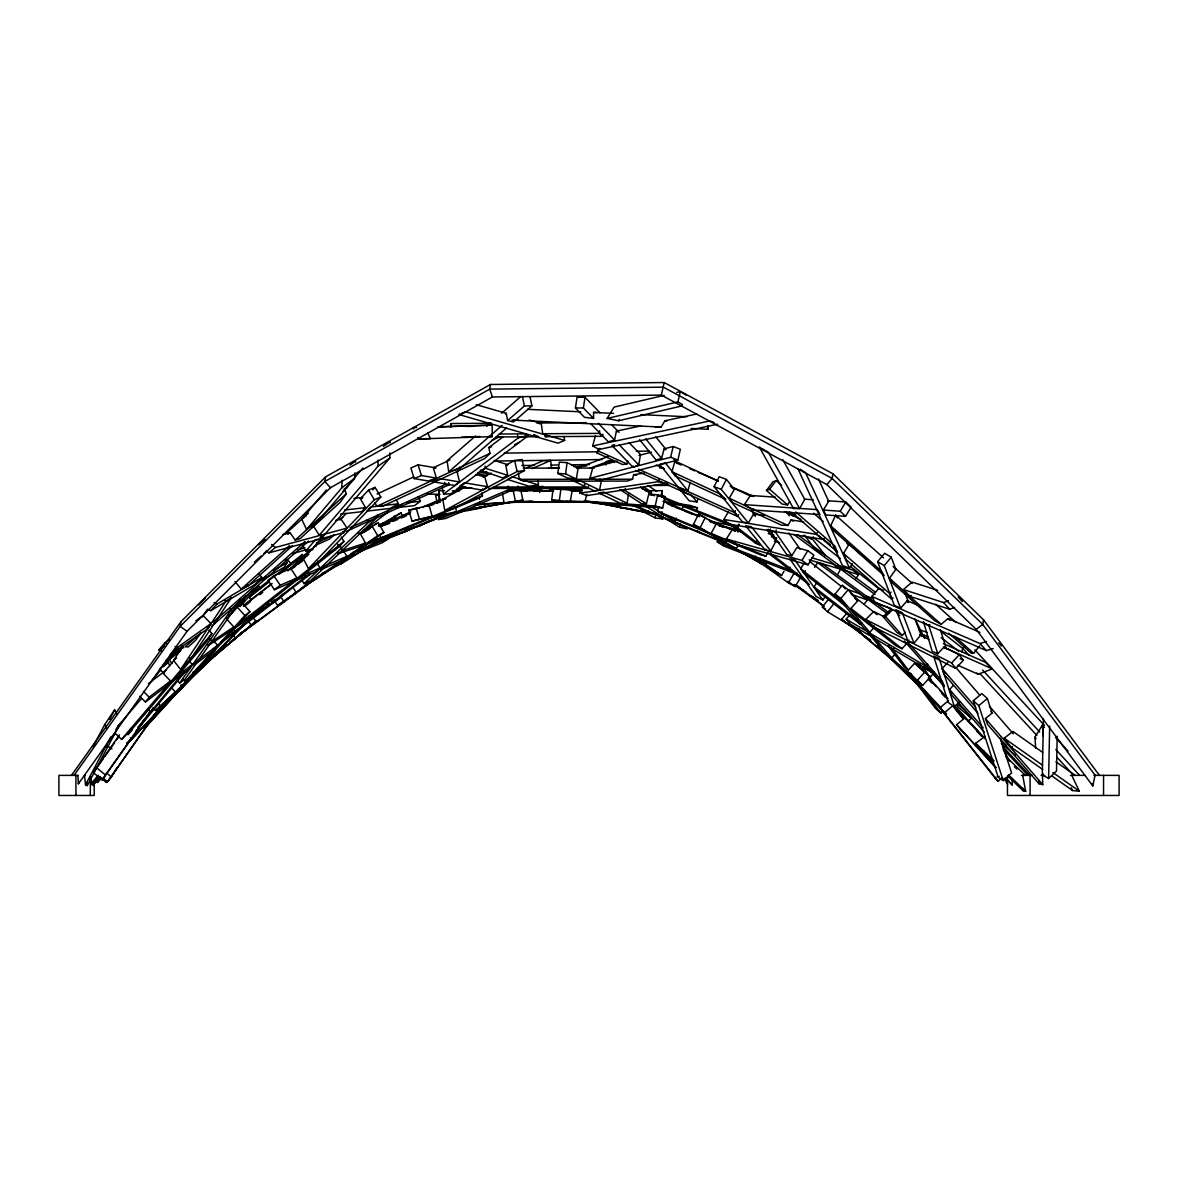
<?xml version="1.0" encoding="UTF-8"?>
<svg xmlns="http://www.w3.org/2000/svg" width="1178" height="1178" viewBox="0 0 1178 1178"><rect width="100%" height="100%" fill="white"/><g stroke="black" fill="none" stroke-linecap="round" stroke-linejoin="round"><path stroke-width="1.5" d="M602.841 434.299L602.547 436.316L545.296 436.67L545.296 434.844L542.719 433.74L541.247 423.447L529.275 419.986M312.98 527.155L313.672 526.286L319.238 535.283L378.005 466.208L378.079 460.127M302.245 544.604L305.882 550.995L312.553 548.86L389.844 458.006L389.903 452.941M390.021 442.81L390.036 441.794L383.38 446.418M450.806 427.128L450.85 423.535L491.093 423.285M1057.181 736.221L1056.504 771.03L1048.611 778.481L1042.324 774.888L1043.443 718.889M1048.611 778.481L1049.657 726.075M707.845 425.965L707.698 429.234L708.376 425.965M326.394 489.96L301.73 519.145L306.56 529.54L341.753 487.869L342.224 480.271M306.56 529.54L319.429 519.954L354.563 478.356L354.887 472.923M355.565 462.056L355.638 460.981L350.028 465.133M582.065 490.799L572.096 490.74L570.285 501.74L551.672 500.179L553.159 488.811L580.754 490.696M594.419 468.064L578.104 468.078L576.351 479.004L567.074 477.826L557.798 473.409L559.285 462.159L567.074 462.63L578.442 468.049M559.255 501.357L560.743 490.004M576.351 479.004L565.602 473.865L567.074 462.63M588.485 486.308L588.19 488.428L584.362 486.97L584.744 484.143M602.547 436.316L599.263 433.386L599.661 430.692M597.04 412.55L593.565 412.403L593.565 418.44L584.479 417.292L575.438 407.986L577.029 397.31L584.98 397.295L600.132 412.874M593.565 418.44L583.39 407.971L584.98 397.295M511.311 502.196L581.255 501.342M581.137 502.064L585.864 501.195M628.463 494.186L627.079 503.227L603.872 492.139L598.527 492.86L621.984 504.051L622.19 502.667M1099.413 775.374L983.542 619.805L832.905 473.777L664.201 382.541L490.49 384.484L325.599 476.854L180.941 621.719L180.175 626.357L74.008 775.374M325.599 476.854L324.819 481.493L180.175 626.357L187.037 631.32L330.458 487.692L492.389 396.971L661.344 395.086L826.853 484.57L976.12 629.288L1092.772 785.903L1095.069 775.374M490.49 384.484L489.709 389.123L492.389 396.971M629.155 442.737L640.523 454.428L638.756 464.927L633.131 467.327L633.352 466.017M664.201 382.541L661.344 395.086M832.905 473.777L832.139 478.415L826.853 484.57M983.542 619.805L982.761 624.443L976.12 629.288M657.353 513.902L648.033 512.68L648.43 510.56M599.587 490.107L580.121 480.801L570.844 479.637L594.257 490.814L599.587 490.107L601.384 480.624M665.04 500.238L665.57 497.44L661.152 494.436M605.831 465.03L606.493 461.54L611.191 460.436L614.077 462.409M610.926 461.835L611.191 460.436M580.901 488.414L579.87 493.111L658.531 481.655L659.076 478.931M579.87 493.111L587.056 495.57L667.499 483.201M590.517 423.491L608.319 441.809L614.577 440.057L616.403 431.119L640.773 425.921M585.068 501.21L655.218 505.966L657.677 494.789L665.158 496.718L662.699 507.895L594.183 503.242L585.068 501.21L586.777 494.23M663.42 515.846L662.728 519.027L655.042 517.834L655.748 514.653M518.453 473.041L519.292 479.343L523.606 481.169L627.197 481.08L632.557 479.24L633.573 474.675L644.425 473.1M664.201 395.366L614.136 407.073L607.126 418.44L677.939 401.904L680.295 391.611L686.362 395.175M589.928 478.312L670.68 457.27L673.168 446.506L680.369 449.274L677.88 460.038L599.676 480.418L589.928 478.312L592.858 467.445L616.933 461.172M598.836 448.612L596.996 452.985L622.558 464.515L626.99 463.97L627.741 460.878M619.849 489.415L641.48 503.624L646.398 503.757L648.754 494.186L657.677 494.789M594.183 503.242L594.522 501.843M187.037 631.32L78.396 783.797L78.926 781.721M639.61 439.659L656.072 459.965L661.594 458.404L664.083 448.877L673.168 446.506M682.091 509.794L683.019 506.275L687.363 506.776L738.032 527.052M675.23 521.618L650.668 506.407L645.75 506.275L679.485 527.17L687.024 528.922L679.043 523.974L669.06 519.719L675.23 521.618L676.172 518.114M599.676 480.418L600.044 479.063M643.703 511.355L621.189 507.306M717.579 424.198L599.013 449.466L592.652 445.917L595.479 435.58M698.024 498.544L696.934 502.005L691.265 495.01L685.434 492.919L680.84 488.281L687.864 490.814L690.234 482.332M701.808 529.305L710.687 534.12L661.447 513.696L657.648 511.223L658.811 507.07M661.447 513.696L662.036 511.62M646.398 503.757L624.782 490.372L625.371 488.31M720.229 494.259L725.604 499.295L675.318 475.986L671.916 471.701L674.979 461.01L718.109 480.992M675.318 475.986L675.701 474.66M696.522 510.972L697.45 507.836L690.161 505.406L663.023 501.386M679.485 527.17L680.428 524.048M961.793 651.743L962.794 648.489L965.15 646.369M119.449 734.851L93.312 772.591L102.147 779.895L146.632 717.49L150.239 711.365L147.942 709.451M596.996 452.985L599.852 448.258M95.315 780.558L97.45 782.501L98.878 779.129M830.681 525.844L881.277 570.932L884.133 575.63L834.392 531.293L830.681 525.844L835.629 515.154L883.559 557.871M834.392 531.293L835.011 529.967M738.606 544.545L736.309 548.654L731.671 546.636L693.4 524.431L698.569 514.182L716.342 523.842L711.07 533.384L715.267 536.019L760.885 554.941L765.891 556.119L767.953 552.497M736.309 548.654L700.159 527.685L705.327 517.451M733.496 528.009L734.144 526.743L736.942 527.229M740.594 551.805L760.855 563.57L761.518 562.289M760.855 563.57L765.155 565.396L766.142 563.482M764.036 515.552L753.625 513.873L748.354 523.017L742.523 521.972L714.059 486.602L719.243 476.692L726.428 479.431L734.365 489.312L729.256 498.265L732.377 502.432L781.294 525.093L787.876 525.432L791.086 519.896L803.661 521.928M748.354 523.017L721.245 489.341L726.428 479.431M92.944 746.793L104.695 724.573L114.693 709.789L117.02 714.354M109.628 719.39L114.693 709.789M120.068 723.557L87.275 785.623L85.508 784.813L110.909 736.751M632.792 504.891L720.818 540.879L721.834 538.964M630.436 504.567L725.103 543.264L726.119 541.365M766.952 529.791L775.993 541.026L770.751 550.862L765.302 550.273L765.965 549.036M718.904 539.053L717.284 541.88L788.612 569.563L789.982 567.06M717.284 541.88L723.528 545.944L796.681 574.334L797.373 573.082M815.397 549.964L804.707 535.357M824.438 556.34L825.115 555.118L811.789 538.228M738.635 514.668L737.619 516.479L734.454 512.489L735.455 510.678M782.737 459.611L804.78 499.325L799.597 508.557L793.471 508.498L794.119 507.335M102.147 779.895L150.239 711.365M728.549 511.576L723.866 519.469L816.236 534.326L817.252 532.544M723.866 519.469L729.197 524.254L823.613 539.436L824.291 538.243M800.156 578.074L795.238 586.585L788.48 582.889L794.222 572.964L799.626 575.924M837.867 573.981L840.621 569.224L832.861 564.085L811.775 557.768M512.003 420.075L661.152 427.054L664.819 420.796L696.861 413.964M170.324 654.526L208.005 628.551L210.936 623.589L203.146 615.579L195.798 620.806M755.584 556.149L754.803 557.356L781.559 575.482L783.959 571.404M726.34 538.964L801.953 560.419L807.784 550.7L813.895 555.118L808.049 564.836L734.63 544L726.34 538.964L732.51 529.334L742.582 532.191M893.086 597.717L891.746 599.234L846.511 559.948L843.492 553.439L848.705 544.84L847.173 541.527M823.289 510.059L840.208 511.223L845.833 502.005L851.164 507.114L845.539 516.332L825.925 514.992L823.289 510.059L828.694 501.327L818.43 478.99M814.631 567.354L817.561 562.539L822.656 564.1L889.007 612.766M821.92 565.307L822.656 564.1M117.594 766.775L110.879 777.73L106.226 782.516L101.367 778.084M738.812 524.166L735.882 528.053L755.54 543.249L756.821 541.144M770.53 529.04L769.749 530.203L786.727 554.485L791.852 555.648L796.814 547.593L807.784 550.7M861.722 622.676L860.308 624.281L817.355 591.061L814.116 586.953L817.031 582.212M607.126 418.44L618.538 420.752L619.407 419.324M1035.712 748.221L1034.888 737.295L1042.397 725.103L1044.415 727.489M823.496 605.816L797.432 585.834M855.935 578.678L858.512 574.584L852.798 570.049L837.941 565.602L845.701 570.741L858.512 574.584M781.647 485.454L776.096 480.639L772.974 481.817L766.48 490.46L782.192 504.096L787.537 504.861L789.628 501.563M800.642 568.738L842.447 601.722L845.907 606.317L803.823 573.112L800.642 568.738L804.044 563.334M803.823 573.112L805.34 570.712M209.051 630.245L211.907 633.543L206.724 641.657L130.964 730.375L121.54 739.372L114.914 732.952M734.63 544L735.411 542.793M153.39 707.551L150.401 712.204L153.346 708.066L155.555 710.54L195.401 673.698L193.428 671.548M781.559 575.482L759.044 559.977L760.208 558.166M744.422 504.64L817.355 509.647L820.006 514.58L752.742 509.971L744.422 504.64L750.401 495.452L775.389 497.175M752.742 509.971L753.493 508.822M798.036 468.962L842.417 565.484L849.485 568.194L852.416 563.747M230.387 596.76L231.344 597.791L190.615 659.268L180.69 669.457L173.534 660.475L183.341 645.691M202.425 616.889L207.357 609.438M180.69 669.457L225.837 601.325L231.344 597.791M791.852 555.648L775.227 531.852L776.39 530.1M822.877 600.014L794.87 559.977L789.746 558.799L816.118 596.524L822.877 600.014L825.557 596.024M115.9 729.359L118.904 724.912M285.223 560.051L287.344 562.451L284.045 567.281L261.649 580.533L265.668 576.528M103.178 778.054L107.507 781.853L146.411 726.222M152.183 717.888L155.231 713.529M107.507 781.853L152.904 717.52L146.632 725.972M177.377 680.722L179.601 683.078L231.33 609.748L241.225 599.617L240.179 598.689M241.225 599.617L185.064 679.22L179.601 683.078M111.66 738.179L114.826 733.717M99.423 776.567L93.15 785.417L92.576 784.901L98.584 776.42M71.475 775.374L180.941 621.719M93.312 772.591L102.854 759.192M104.975 756.217L114.516 742.832M116.637 739.858L118.757 736.883M106.697 747.279L107.64 745.983L111.969 748.987M347.466 487.383L344.256 489.106L346.376 493.7L340.295 502.181L300.125 538.611L295.251 540.069L289.979 532.677L282.882 534.606M979.919 632.365L948.099 618.494L941.163 624.325L934.375 620.423L892.35 582.963L889.493 578.265L895.884 569.327L891.231 557.194L884.604 553.248L877.625 561.7L894.352 605.389L900.552 608.216L907.222 600.692L920.548 606.508M737.884 532.103L739.799 529.452M192.308 664.48L189.01 669.016L169.617 683.711L176.288 676.614L192.308 664.48L189.408 661.373M922.462 670.4L924.583 667.646M152.139 718.035L158.956 708.861M217.709 645.22L197.241 660.74L193.943 665.275L214.234 649.888L217.709 645.22L213.719 641.171M766.48 490.46L769.602 489.282L776.096 480.639M735.882 528.053L739.21 524.917M266.375 550.848L268.923 552.865L343.564 532.692L347.054 528.097L340.913 518.924L335.863 520.278M139.726 696.272L145.454 702.029L149.179 697.17L170.56 680.958L163.035 673.315L176.008 658.119M320.843 538.847L324.51 534.194M861.177 632.453L827.501 611.706L822.318 607.038L828.414 599.366M827.501 611.706L834.613 602.753M864.122 604.093L867.435 600.014L859.587 593.712L848.469 589.78L853.049 594.919L867.435 600.014M896.973 664.112L916.396 682.887L908.901 676.408L910.27 674.744M916.852 682.327L917.75 681.208M948.732 633.219L971.232 653.275L973.632 653.275L979.772 645.794M135.926 733.261L131.951 739.21L130.272 737.855M915.07 619.407L920.96 634.78L913.966 643.232L908.047 641.126L908.915 640.066M98.643 776.125L91.648 784.577L91.221 783.664L98.216 775.212M137.914 727.341L179.925 676.658L184.975 672.005L183.93 671.033M135.985 731.111L184.975 672.005M873.62 628.007L869.806 632.291L864.843 629.14L834.966 594.095L842.241 585.304L848.204 589.648L857.761 600.854L850.914 608.408L854.374 613.002L895.884 645.75L902.039 648.754L907.531 642.466M869.806 632.291L840.93 598.439L848.204 589.648M900.552 608.216L884.236 565.646L891.231 557.194M894.941 654.202L891.761 658.046L887.314 655.498L888.227 654.408M151.623 680.884L161.003 669.59M163.359 666.777L178.614 648.43M850.457 614.298L846.157 619.127L926.011 666.277L927.808 664.127M846.157 619.127L850.516 624.207L932.947 672.888L933.845 671.799M312.214 527.553L318.104 520.632M342.857 491.55L362.883 468.005M305.882 550.995L315.454 539.745L319.532 539.2L321.682 534.959L319.238 535.283M921.903 636.282L923.257 634.706L928.279 636.93M161.754 651.301L158.632 650.138L164.935 642.776L169.337 639.639M171.105 654.806L177.392 647.458L210.936 623.589M118.065 725.987L141.463 698.569M121.54 739.372L211.907 633.543M237.514 603.534L239.856 600.809M229.047 615.505L245.657 596.053M132.496 729.594L128.122 734.704L126.988 733.835M870.63 640.567L841.607 619.319L847.394 612.678M130.228 740.859L136.486 733.717M93.298 783.444L99.055 776.862M207.534 644.41L208.462 645.485L212.114 641.318L233.818 626.961L226.544 618.906L237.205 607.097L242.315 603.165L249.972 611.647L194.149 673.448L185.461 681.355L183.635 679.132M860.308 624.281L856.774 619.937L858.188 618.332M891.746 599.234L889.729 593.594L891.069 592.078M993.157 648.577L986.457 650.624L874.724 601.943L871.808 596.421L878.921 588.367L883.647 590.414M242.005 618.951L243.331 620.615L250.001 616.977L339.161 546.798L343.902 541.453L341.399 537.139M231.83 613.134L252.519 590.045L258.483 586.026L260.5 588.588M240.106 606.537L258.483 586.026M233.818 626.961L229.96 631.261L208.462 645.485M984.337 732.186L951.647 694.887L949.586 689.557L953.12 685.611M928.838 678.646L933.109 673.89L944.344 685.905M239.87 605.875L242.315 603.165M185.461 681.355L244.862 615.579L249.972 611.647M93.386 784.209L99.556 777.465M144.025 728.814L186.684 682.268L185.682 681.252M93.033 784.725L100.424 776.641M144.791 728.107L186.684 682.268M889.125 644.719L888.109 645.735L904.277 667.116L908.341 670.105L914.717 663.155L930.443 676.864L922.698 685.331L864.799 636.989L857.334 630.186L858.836 628.64M857.334 630.186L917.338 680.28L925.083 671.813M923.493 621.778L932.137 651.272L937.762 653.79L943.976 647.031L959.245 654.747L963.368 660.225L955.77 668.427L873.045 626.578L865.742 619.481L873.723 611.485L885.031 617.213M251.267 599.882L249.176 597.467L254.551 591.65L302.407 554.455L303.409 556.355M865.742 619.481L951.647 662.949L959.245 654.747M144.923 727.827L146.19 726.487M977.961 713.338L943.931 674.081L942.135 668.603L947.834 662.492M943.931 674.081L944.874 673.065M813.306 537.212L811.524 539.112L803.44 535.357M170.56 680.958L163.875 688.055L145.454 702.029M127.283 743.495L215.545 650.065L135.367 735.455L126.753 743.009M891.157 608.967L883.058 616.668L896.9 632.453L902.215 635.546L905.337 632.233M945.934 713.942L919.753 685.655L916.499 681.517L918.472 679.426M919.753 685.655L920.74 684.609M317.78 543.249L303.217 558.49L308.503 568.635L318.443 562.362L380.818 497.042L375.09 487.383L368.567 490.077L360.335 498.692L365.445 507.615L361.558 511.723L340.545 514.168M198.92 604.888L205.222 598.277M207.755 609.232L210.7 610.69L216.988 604.093L261.928 577.485L258.777 573.76M279.23 574.098L296.414 560.743L302.407 554.455M339.971 520.013L346.303 513.387M372.66 489.915L375.09 487.383M308.503 568.635L374.295 499.737L380.818 497.042M142.788 721.466L146.632 717.49M173.534 660.475L176.023 657.928M245.112 623.898L178.29 691.633L244.597 623.398M954.46 706.888L939.278 658.605L933.653 656.087L948.216 702.412L954.46 706.888L959.584 701.646M97.45 782.501L101.647 778.216M908.444 672.638L935.391 708.302L940.898 713.176L943.195 710.864M195.401 673.698L172.577 694.946M937.762 653.79L928.868 625.503L929.825 624.531M873.045 626.578L874.047 625.577M908.341 670.105L892.644 649.343L894.161 647.826M218.416 652.612L195.357 674.096L217.93 652.097M261.928 577.485L254.787 584.582L210.7 610.69M155.555 710.54L175.419 691.987L171.929 688.232M502.903 436.964L488.87 447.522L489.96 453.412L484.688 458.551L382.526 506.319L376.798 506.319L375.002 502.594M287.815 570.947L309.034 550.803L312.877 549.625M298.844 563.776L302.672 560.139M301.553 579.502L304.057 583.67L368.655 522.222L378.285 516.214L377.505 515.051M378.285 516.214L310.477 580.71L304.057 583.67M883.058 616.668L885.503 616.477L892.438 609.865M162.608 665.585L168.248 661.005M1042.324 774.888L1043.31 773.961M1001.786 777.922L998.105 781.353L995.086 778.054L996.132 777.068M239.797 634.736L236.218 637.725M320.004 567.987L315.954 571.713L293.867 581.284L301.568 575.968L320.004 567.987L317.633 564.129M1000.284 738.179L1011.593 772.915L1003.244 780.602L998.208 777.274L999.253 776.302M346.95 556.296L324.568 566L320.519 569.74L342.872 560.036L346.95 556.296L343.461 550.936M200.157 668.309L255.979 621.159L252.755 617.449M254.404 562.142L261.163 556.016M263.857 553.557L266.552 551.113M285.474 533.958L308.43 513.137M235.026 581.593L241.196 589.103L289.538 545.62M295.251 540.069L346.376 493.7M241.196 589.103L248.308 585.599L292.468 545.561M236.807 636.68L242.02 632.012M213.262 622.131L305.131 541.438M211.672 626.24L308.621 541.07M475.456 436.037L447.066 460.745L448.715 471.863L459.832 468.623L506.525 427.967M486.661 426.259L490.77 422.696M501.681 413.198L520.779 396.559M448.715 471.863L502.064 425.42M476.251 404.672L506.26 413.345L507.615 420.575L524.416 405.954L531.926 405.865L530.041 397.045M531.926 405.865L513.461 421.945L507.615 420.575M968.169 721.127L971.394 718.315L964.62 710.157L957.64 704.282M263.798 608.437L261.707 610.263L279.289 598.63L283.574 594.036L280.57 596.024M264.328 607.981L265.374 607.068M266.95 605.698L269.04 603.872M954.592 607.406L949.748 609.276L910.138 596.436L903.438 589.56L912.111 582.065L937.688 590.355M910.138 596.436L911.227 595.494M285.694 568.267L292.718 562.348M976.871 731.126L981.657 736.383M258.718 544.781L265.138 539.391M268.923 552.865L275.343 547.49L347.054 528.097M206.194 662.919L211.731 658.281M214.499 655.955L255.979 621.159M995.086 778.054L939.794 707.934L948.585 700.557M998.105 781.353L944.182 712.97L952.973 705.607L963.56 719.036L956.507 724.735L995.822 767.82M998.208 777.274L973.278 700.719L981.804 693.592L987.355 698.51L992.112 713.102L985.426 718.551L987.532 724.382L1038.996 783.753L1042.751 784.681L1042.486 775.374M1003.244 780.602L978.83 705.637L987.355 698.51M287.933 534.37L289.979 532.677M209.669 657.751L210.597 658.855L215.029 655.189L212.276 651.89M230.991 642.039L235.998 637.916M255.081 622.19L256.244 621.218M210.597 658.855L251.93 624.796M505.465 413.979L506.26 413.345M163.035 673.315L164.434 672.196M243.404 606.11L272.103 583.522M295.604 566.338L273.885 575.747L268.054 580.253L274.4 589.722L289.258 583.287L296.974 577.971L290.966 568.679L305.205 557.459M259.882 594.772L262.709 592.534M243.331 620.615L343.902 541.453M303.482 587.321L307.959 583.802L239.178 634.618M487.559 486.676L464.323 482.759L459.611 486.278L483.024 490.225L487.559 486.676L484.497 476.045L475.529 474.528M169.971 665.614L166.245 660.298L183.518 646.869M236.778 605.463L243.979 599.867L235.718 607.922M166.245 660.298L169.234 659.606L180.808 650.624M249.176 597.467L269.217 581.888M274.4 589.722L280.217 585.23L296.974 577.971M220.61 642.275L305.632 576.705L310.094 574.334L308.886 572.567M219.02 644.543L310.094 574.334M363.428 530.939L388.21 511.87M243.537 605.315L271.19 584.214M290.112 569.784L300.287 562.009M244.288 606.405L250.134 601.943M1042.707 769.47L1011.357 747.338L1004.171 738.15L1012.977 731.435L1042.618 752.359M1011.357 747.338L1012.462 746.499M148.457 683.579L165.965 670.297M223.835 646.693L226.75 644.484M229.666 642.275L234.039 638.962M459.611 481.964L440.41 478.724L432.223 481.655L454.899 485.483L459.611 481.964L456.976 471.509L459.906 469.3M442.015 486.926L443.561 494.097L518.261 437.921L527.818 435.227M527.994 435.875L450.997 493.803L443.561 494.097M301.73 519.145L306.03 515.949M993.245 762.033L982.879 752.05L975.693 743.274L984.911 736.397M982.879 752.05L984.028 751.196M341.753 487.869L354.563 478.356M324.966 571.831L244.612 630.996L249.839 626.24M418.234 497.028L420.428 501.254L414.509 505.598L395.602 507.792L401.845 504.317M275.004 601.457L277.64 605.595L288.448 597.82M293.204 594.257L296.061 592.166M300.361 589.044L308.945 582.786M311.817 580.695L314.673 578.604M277.64 605.595L296.282 592.77L293.705 588.47M316.47 578.059L297.371 591.695M158.632 650.138L164.581 645.912M337.512 552.379L338.174 553.645L342.651 550.494L365.519 543.043L360.35 533.811L378.138 522.576L383.881 532.485L317.044 578.427L308.474 583.316L307.443 581.431M365.519 543.043L360.998 546.194L338.174 553.645M378.005 466.208L389.844 458.006M160.134 668.294L168.969 662.183M364.679 531.823L370.658 527.715M375.149 524.637L378.138 522.576M308.474 583.316L377.682 535.754L383.881 532.485M271.588 601.973L274.592 599.985M479.77 436.537L461.57 437.2M294.014 593.859L296.812 592.048M289.008 597.452L296.282 592.77M303.217 558.49L307.487 555.795M378.786 525.624L400.991 512.857L402.434 515.787M379.36 526.433L400.991 512.857M342.459 561.877L345.552 559.933M351.751 556.045L354.843 554.102M336.26 565.779L341.311 563.791L364.753 549.066L362.117 550.126M481.861 492.949L482.479 495.747L478.077 498.5L381.407 538.552L376.312 539.73L375.326 537.816M310.285 581.844L375.856 542.057M426.834 506.113L440.277 499.943M273.429 570.682L287.344 562.451M361.293 532.854L368.287 529.54M378.624 525.918L383.483 523.047L378.388 525.138M411.034 528.524L405.909 531.558L391.965 536.093L395.381 534.356M376.238 542.66L367.521 547.77L365.99 545.34M322.109 573.76L323.273 573.097M315.262 578.28L316.131 577.78M398.429 503.801L390.109 508.425L366.903 511.105L370.79 506.996L398.429 503.801L396.353 499.943M428.115 506.187L440.705 499.222M454.885 491.388L461.187 487.913M428.365 521.294L419.677 526.095L412.212 527.597M462.792 488.399L442.737 499.222L444.769 510.486L454.546 508.322L524.505 470.582L522.075 459.523L514.639 460.436L505.818 465.192L507.674 475.308L502.815 477.974L480.285 470.213M483.127 477.429L491.226 473.07M444.769 510.486L517.068 471.494L524.505 470.582M480.388 470.92L485.38 468.284L507.674 475.308M396.515 533.767L397.663 533.192M377.034 494.053L413.699 476.913M436.051 467.872L418.116 464.854L410.872 467.946L414.17 478.621L428.159 480.977L436.346 478.047L433.342 467.725L449.952 459.965M491.462 440.557L499.766 436.685M376.798 506.319L489.96 453.412M514.668 444.548L519.454 442.31M337.777 519.719L342.754 517.407M360.35 533.811L363.325 532.441M316.293 543.043L334.478 534.783L329.236 539.156L314.614 545.782M350.013 527.729L445.358 484.482L449.304 484.688L448.656 482.671M346.406 531.366L449.304 484.688M526.419 468.019L542.999 460.745L550.686 460.48L551.599 468.535M532.206 468.594L550.686 460.48M290.966 568.679L293.837 567.428M414.17 478.621L421.415 475.529L436.346 478.047M518.453 487.471L509.029 489.547L438.466 519.631L445.873 518.423L518.453 487.471L518.099 486.102M564.1 436.861L564.63 440.425L558.048 443.149L458.816 414.494L460.068 413.979M379.566 526.021L410.077 513.387M433.872 504.361L408.722 510.162L412.035 521.132L432.135 516.288L429.145 505.48L445.976 498.515L442.737 499.222M381.171 526.286L389.491 522.841M392.819 521.471L397.811 519.41M401.124 518.025L406.115 515.964M436.655 503.315L439.998 501.916M376.312 539.73L482.479 495.747M301.892 561.832L300.11 557.282L308.621 553.778M361.366 532.132L369.877 528.627M410.872 511.797L389.005 521.648L410.386 512.872M422.769 506.923L439.762 499.943M300.11 557.282L308.813 554.573M361.602 532.898L365.003 531.499M352.973 552.291L445.048 515.213L444.43 513.137M350.956 553.675L445.048 515.213M461.305 413.478L462.556 412.963M462.969 412.801L465.472 411.785L564.63 440.425M484.997 506.26L461.113 510.796L456.313 512.739L480.285 508.189L484.997 506.26L484.232 503.507M386.973 538.169L402.081 532.029M407.132 529.967L437.362 517.687M455.312 506.673L456.563 511.65L451.763 513.593L427.158 518.276L428.866 517.746M363.442 548.698L364.429 548.3M359.82 551.054L360.807 550.656M383.012 541.055L388.033 539.053L382.217 542.749L358.303 552.305M903.438 589.56L943.578 602.562L948.437 600.706M957.979 665.29L978.152 674.243L992.303 668.898L985.235 662.213L943.357 643.63M576.557 468.402L608.378 456.446M590.06 468.181L612.442 459.773M924.907 666.792L923.243 667.337L919.12 664.083M412.035 521.132L432.135 516.288M358.23 533.56L365.209 531.278M380.906 526.154L389.638 523.312M404.29 530.394L410.71 528.304M471.745 487.825L457.314 488.472M313.878 546.813L316.44 546.032M871.808 596.421L979.919 643.527L986.619 641.48M429.44 517.584L456.563 511.65M297.946 549.817L304.852 547.755M362.883 530.439L367.919 528.922M292.6 553.734L306.368 549.64M488.87 447.522L491.668 446.727M614.592 444.666L611.853 445.431L633.131 467.327M639.05 455.4L651.493 452.161M436.935 501.813L435.58 495.423L440.027 494.289M676.717 392.451L680.295 391.611M618.538 420.752L682.239 405.88M360.335 498.692L362.22 498.25M510.265 490.578L513.475 490.608M506.908 491.565L520.558 488.87L522.885 500.105L467.371 510.045M503.183 503.256L515.964 501.092M592.652 445.917L709.936 420.914L712.808 422.136M429.145 505.48L431.752 504.994M408.722 510.162L419.53 508.116M502.505 494.068L504.022 502.55L475.073 504.405M507.703 502.417L503.639 503.183L528.937 501.239M475.19 505.112L504.022 502.55M510.148 490.666L518.821 489.164M472.643 508.793L522.885 500.105M621.984 504.051L627.079 503.227M539.259 423.741L541.247 423.447M545.296 436.67L549.508 436.051M530.792 501.254L529.555 501.416L532.75 501.195M538.537 485.012L528.996 486.219L507.571 479.475L512.415 476.796L538.537 485.012L537.904 480.977M542.808 486.367L533.266 487.559L545.164 491.3L552.806 489.503L549.463 488.458M662.183 497.234L662.169 490.666L661.683 497.293M353.901 498.485L362.927 497.44M344.565 510.045L365.445 507.615M407.22 502.785L420.428 501.254M510.899 490.608L539.715 488.649M510 491.27L513.652 491.02M520.956 490.534L528.274 490.033M533.767 489.665L537.418 489.415M522.723 501.283L510.398 502.122L585.746 501.916M477.694 472.525L486.853 471.966M548.388 468.27L559.344 467.607M573.951 466.724L586.732 465.958M476.972 474.395L489.768 473.615M435.58 495.423L439.203 495.231M525.108 490.637L527.818 490.549L511.488 490.578M537.816 490.519L533.501 490.681L553.616 490.637M440.513 426.701L492.154 425.155L492.242 436.626L418.484 438.923L417.822 437.509M437.833 426.981L492.154 425.155M416.614 427.555L413.213 427.614L413.861 429.028M418.484 438.923L430.426 438.702L427.791 433.062M504.243 453.118L597.835 451.792M636.37 451.248L649.211 451.071M495.776 461.04L602.032 459.538M521.766 465.516L534.591 465.339M551.068 465.104L558.401 465.001M571.227 464.824L589.545 464.559M653.466 485.513L669.237 485.38M536.829 423.005L586.217 422.696M465.84 426.392L471.303 426.362M499.133 434.019L526.433 433.843M542.719 433.74L599.263 433.386M496.159 436.979L538.773 436.714L533.605 434.535M575.438 407.986L583.39 407.971M438.967 490.696L439.585 502.314L438.967 490.696L444.415 490.696M452.352 490.828L459.641 490.814M570.093 490.608L581.976 490.446M523.238 468.122L559.55 468.093M659.636 468.005L663.258 468.005M479.814 475.691L487.118 475.691M519.292 479.343L632.557 479.24M459.714 487L465.207 487M493.376 487L584.362 486.97M488.841 488.458L588.19 488.428M519.41 490.784L553.145 490.77M645.397 490.74L662.169 490.666M515.669 501.548L597.364 502.196M515.773 502.27L594.802 502.255M78.322 775.374L58.9 775.374L58.9 795.459L94.211 795.459L94.211 782.678M85.361 775.374L84.521 775.374L85.508 784.813M1021.385 775.374L1032.119 775.374M1041.102 775.374L1044.768 775.374M1070.493 775.374L1085.174 775.374M1093.935 775.374L1119.1 775.374L1119.1 795.459L1007.455 795.459L1007.455 777.2M426.657 494.171L439.379 494.245M487.957 436.582L492.242 436.626M572.096 490.74L576.631 490.799M556.767 488.944L582.02 489.827M551.672 500.179L558.681 500.429M582.874 501.268L590.045 501.519M513.549 420.148L518.158 420.34L517.864 419.604M527.553 409.311L580.798 411.814M593.565 412.403L613.591 413.345M640.891 414.627L686.789 416.747M691.162 428.468L708.228 429.234M654.88 426.745L661.152 427.054M619.657 490.107L624.782 490.372M827.574 501.268L828.694 501.327M557.798 473.409L565.602 473.865M804.324 499.148L813.35 499.781M827.795 500.768L845.833 502.005M658.34 496.247L665.158 496.718M1051.659 775.787L1072.569 790.541L1079.357 791.218L1071.774 775.374M569.887 501.268L598.277 502.711L597.113 502.446M566.589 501.268L570.285 501.74M505.818 465.192L507.247 465.398M666.998 503.33L697.45 507.836M620.099 506.496L616.609 505.98L620.997 507.998M696.934 502.005L689.189 500.827L659.709 464.456L665.231 462.88L687.864 490.814M674.037 503.006L683.034 505.038L660.873 496.174M433.342 467.725L435.389 468.122M595.199 502.52L648.033 512.68M594.065 502.461L657.221 514.609M633.573 474.675L636.665 475.323M709.642 521.015L738.12 527.126M768.38 533.619L773.725 534.768M719.508 525.653L739.224 529.894M771.487 536.815L776.862 537.978M710.894 521.854L713.279 522.414M664.819 420.796L666.807 421.297M658.531 481.655L667.366 483.878M655.218 505.966L662.699 507.895M1007.499 775.757L1023.049 790.732L1025.685 791.41L1022.695 775.374M716.71 524.343L718.374 524.784M719.213 525.005L734.085 530.527M774.402 541.232L779.63 542.719M678.351 503.654L683.034 505.038M809.227 559.844L840.621 569.224M769.749 530.203L775.227 531.852M494.127 460.392L507.998 464.75M456.976 471.509L457.889 471.804M872.721 598.365L865.83 595.921L873.678 602.223L890.774 608.29M918.619 629.391L927.233 632.439M164.935 642.776L167.276 643.659M175.066 646.575L177.392 647.458M714.059 486.602L721.245 489.341M670.68 457.27L677.88 460.038M648.754 494.186L651.832 495.364M670.621 505.215L679.029 508.572M682.386 509.912L699.187 516.612M709.274 520.632L714.31 522.649M718.86 525.373L723.955 527.405M642.128 488.679L650.654 492.08M663.597 498.515L677.203 503.948M683.019 506.275L734.144 526.743M755.54 543.249L759.839 544.972L737.266 527.508M664.142 501.548L699.673 516.288M735.205 531.028L709.819 520.499L713.367 522.531M667.955 504.022L673.05 506.142M676.452 507.556L681.547 509.662M684.948 511.075L691.751 513.902M710.452 521.648L715.738 523.842M718.948 525.182L724.043 527.288M657.648 511.223L704.37 530.601M711.07 533.384L765.891 556.119M713.294 422.342L714.236 422.755M676.187 462.792L681.237 464.986M689.66 468.638L694.726 470.847M698.083 472.304L718.315 481.095M730.11 486.219L753.714 496.468M789.098 511.841L795.842 514.771M735.911 549.095L765.155 565.396M944.565 647.709L992.303 668.898M656.161 465.015L664.466 468.77M598.615 451.159L626.99 463.97M638.697 469.256L734.454 512.489M635.958 470.567L737.619 516.479M731.376 487.132L751.284 496.35M784.46 511.723L801.04 519.41M671.916 471.701L720.023 493.98M729.256 498.265L787.876 525.432M693.4 524.431L700.159 527.685M578.104 468.078L579.046 468.535M722.129 525.771L723.778 526.581M214.043 602.635L216.988 604.093M709.848 520.543L716.342 523.842M719.095 525.55L720.008 526.006M919.503 634.647L929.03 639.463M960.188 658.62L963.368 660.225M706.078 531.793L710.687 534.12M659.474 517.333L662.728 519.027M640.567 510.28L655.042 517.834M922.816 668.206L924.774 669.251L931.489 680.472L928.971 678.646L936.348 686.715M732.142 488.09L734.365 489.312M723.233 497.999L725.604 499.295M923.007 622.264L928.868 625.503M714.545 523.179L715.341 523.621M720.818 540.879L725.103 543.264M760.487 447.714L759.368 447.066L793.471 508.498M761.606 448.362L762.726 448.995M763.285 449.319L764.964 450.291M765.523 450.614L768.321 452.219L799.597 508.557M665.968 518.453L669.811 520.676M907.855 642.334L942.385 681.34L944.447 686.686L904.409 641.023M698.569 514.182L706.417 518.747M709.568 520.573L712.705 522.384M677.939 401.904L682.489 404.569M788.612 569.563L796.681 574.334M877.625 561.7L884.236 565.646M786.521 511.944L793.987 516.42M732.51 529.334L735.263 531.013M165.229 663.096L166.554 663.906M159.325 669.708L164.611 672.947M815.736 549.346L825.115 555.118M822.318 607.038L825.41 608.938M754.803 557.356L759.044 559.977M791.086 519.896L793.221 521.221M640.39 487.103L654.423 495.805M697.067 530.822L700.174 532.75M1012.182 778.555L1012.226 784.916L1005.806 778.614M800.363 469.271L801.393 469.934M802.424 470.596L805.516 472.584L849.485 568.194M794.325 584.612L797.05 586.453M647.944 485.454L656.75 491.447M606.493 461.54L609.438 463.543M643.998 487.059L651.581 492.227M841.607 619.319L870.498 640.228M794.649 584.494L806.429 592.593M812.319 596.657L818.209 600.706M795.341 585.275L805.84 592.49M808.83 594.551L817.826 600.736M816.236 534.326L823.613 539.436M924.642 667.587L935.023 674.788M1055.959 761.783L1075.234 775.374M1004.171 738.15L1042.501 765.199M1052.823 772.488L1079.357 791.218M757.91 560.051L778.805 574.908M787.773 581.269L795.238 586.585M754.097 558.46L788.48 582.889M801.953 560.419L808.049 564.836M834.966 594.095L840.93 598.439M812.26 596.362L815.205 598.498M794.458 584.789L824.144 606.537M817.561 562.539L887.034 613.473M908.385 671.961L909.917 673.08M910.167 673.271L911.183 674.022M797.359 534.473L875.46 592.254M793.81 534.414L875.063 594.537M768.115 529.261L772.473 532.485M770.117 552.924L805.885 580.577L809.124 584.686L768.719 553.454M814.116 586.953L856.774 619.937M823.201 539.097L830.402 544.737M941.207 631.585L962.794 648.489L968.993 655.233M813.07 537.197L840.415 558.622M850.487 566.53L879.259 589.074M941.148 637.578L958.421 651.11M809.566 561.391L841.195 586.335M851.252 594.272L877.124 614.68M850.914 608.408L902.039 648.754M846.997 543.485L848.705 544.84M271.514 544.457L275.343 547.49M888.109 645.735L892.644 649.343M96.243 767.408L105.092 774.726M918.28 666.719L930.443 676.864M180.956 645.618L183.562 647.797M1001.035 740.844L1006.542 745.483M971.394 718.315L957.994 707.036L956.433 704.488M1001.3 743.524L1015.333 755.348M854.683 598.247L857.761 600.854M813.571 513.181L823.289 521.618M846.894 542.116L870.498 562.598M874.65 566.22L878.817 569.843M769.602 489.282L787.537 504.861M795.71 511.959L834.613 545.738L837.632 552.246L791.675 512.327M843.492 553.439L889.729 593.594M106.432 772.797L111.321 777.068M973.278 700.719L978.83 705.637M229.769 608.363L231.33 609.748M893.145 566.427L912.317 583.508M935.597 604.27L956.153 622.573M889.493 578.265L941.163 624.325M954.401 636.12L973.632 653.275M134.307 734.498L135.367 735.455M178.364 675.2L179.925 676.658M917.338 680.28L922.698 685.331M894.382 567.899L895.884 569.327M976.827 672.991L978.152 674.243M664.083 448.877L665.04 449.79M926.011 666.277L932.947 672.888M840.208 511.223L845.539 516.332M1005.791 756.526L1025.375 775.374M1014.302 766.569L1016.909 769.087M975.693 743.274L994.114 761.003M1008.589 774.947L1025.685 791.41M884.015 651.596L891.79 659.106M877.374 645.927L880.01 648.474M883.942 652.288L908.901 676.408M129.948 729.388L130.964 730.375M234.716 630.569L236.233 632.085M914.717 663.155L917.618 666.056M143.451 691.412L149.179 697.17M213.233 648.887L214.234 649.888M180.808 685.375L182.325 686.921M948.099 618.494L949.895 620.35M611.485 424.566L619.068 432.355M598.306 423.314L614.577 440.057M619.319 444.931L638.756 464.927M286.504 558.873L291.481 563.982M207.033 627.55L208.005 628.551M158.088 703.413L160.355 705.769M928.426 679.353L932.196 683.299M957.316 709.612L977.416 730.669M941.546 693.312L945.345 697.317M954.254 706.623L965.68 718.609M969.494 722.6L982.202 735.911M870.836 635.855L879.554 644.999M891.407 657.412L926.35 694.019L922.772 690.043M946.125 714.501L929.869 697.464L933.432 701.44M959.879 728.902L967.388 736.765M1002.375 746.145L1029.675 775.374M1002.964 748.663L1027.923 775.374M929.368 678.543L948.04 698.716M954.268 705.445L985.397 739.062M940.073 690.735L946.287 697.464M957.493 709.554L981.112 735.072M916.499 681.517L940.618 707.566M944.241 711.483L946.641 714.089M956.507 724.735L996.117 767.526M1006.027 778.231L1012.226 784.916M224.88 600.294L225.837 601.325M998.679 642.923L1001.536 646.03M979.919 643.527L986.457 650.624M974.898 649.917L1044.474 725.457M1055.65 737.605L1068.078 751.093M982.643 670.046L1039.688 731.994M1055.797 749.502L1079.372 775.095M979.875 673.536L1036.846 735.411M1056.666 756.939L1072.775 774.432M958.156 596.981L962.382 601.59M943.578 602.562L949.748 609.276M181.073 685.036L183.282 687.451M330.458 487.692L324.819 481.493L489.709 389.123L663.42 387.179L832.139 478.415L982.761 624.443L1095.187 775.374M237.205 607.097L244.862 615.579M894.809 610.145L899.653 615.667M885.503 616.477L902.215 635.546M949.586 689.557L983.174 727.857M939.794 707.934L944.182 712.97M248.293 621.513L251.532 625.209M955.741 667.381L979.743 695.079M989.343 706.152L1013.345 733.835M942.135 668.603L975.796 707.433M985.426 718.551L1042.751 784.681M233.053 634.942L235.777 638.093M209.331 638.078L210.258 639.153M210.715 639.698L212.114 641.318M842.241 585.304L845.377 588.985M891.761 658.046L872.913 635.943L867.95 632.792L887.314 655.498M1034.888 737.295L1036.095 738.724M956.978 711.188L963.56 719.036M678.351 487.162L681.782 491.27M193.236 672.343L194.149 673.448M247.424 584.538L248.308 585.599M616.403 431.119L617.051 431.899M655.807 436.861L666.056 449.495M674.022 459.332L677.438 463.558M645.735 438.834L661.594 458.404M751.137 510.148L755.658 515.758M770.751 550.862L751.402 526.802L745.571 525.756L765.302 550.273M249.118 615.873L250.001 616.977M189.717 658.134L190.615 659.268M953.135 706.329L956.551 710.658M785.947 511.591L789.26 515.787M990.845 711.468L992.112 713.102M753.081 513.122L755.289 516.023M917.264 663.155L923.891 671.916M928.308 677.762L931.607 682.136M911.433 674.199L940.898 713.176M951.647 662.949L955.77 668.427M169.234 659.606L172.032 663.597M788.745 532.927L800.171 549.287M304.425 574.938L305.632 576.705M835.629 515.154L837.47 517.878M367.08 519.91L368.655 522.222M342.798 531.543L343.564 532.692M273.885 575.747L280.217 585.23M342.091 558.843L342.872 560.036M280.438 596.23L283.957 601.752M753.625 513.873L754.642 515.508M368.567 490.077L374.295 499.737M371.953 525.83L377.682 535.754M337.674 544.192L339.161 546.798M1003.435 749.9L1009.664 761.047M1004.186 778.172L1007.676 784.415M316.367 577.161L317.044 578.427M340.309 546.062L340.987 547.328M341.649 548.595L342.651 550.494M296.414 560.743L298.093 563.923M317.78 561.081L318.443 562.362M380.435 536.638L381.407 538.552M340.663 562.51L341.311 563.791M104.695 724.573L106.638 728.372M915.041 619.039L924.627 638.314M394.174 515.949L395.631 518.88M381.922 505.082L382.526 506.319M1071.2 787.699L1072.569 790.541M318.826 518.659L319.429 519.954M943.976 647.031L944.579 648.386M302.01 557.371L303.188 560.404M905.249 593.786L908.518 602.326M913.966 643.232L902.26 612.663L896.06 609.836L908.047 641.126M923.257 634.706L924.288 637.534M1092.08 783.93L1092.772 785.903M444.71 482.465L445.358 484.482M940.383 629.818L946.346 648.813M418.116 464.854L421.415 475.529M416.055 507.747L419.368 518.718M440.292 514.271L440.911 516.332M482.641 488.885L483.024 490.225M907.222 600.692L907.723 602.503M479.902 506.805L480.285 508.189M517.569 435.3L518.261 437.921M508.13 486.116L509.029 489.547M436.699 502.064L437.023 503.477M514.639 460.436L517.068 471.494M522.531 397.133L524.416 405.954M526.772 487.721L527.449 490.887M513.181 490.475L515.508 501.71M1022.504 787.846L1023.049 790.732M454.296 506.908L454.546 508.322M479.255 497.779L479.475 499.192M479.917 502.034L480.241 504.169M485.071 466.194L485.38 468.284M519.881 500.886L520.087 502.329M459.626 467.239L459.832 468.623M450.85 423.535L451.292 426.48M523.415 479.77L523.606 481.169M539.244 489.282L539.671 492.537M86.936 782.428L87.275 785.623M1042.397 725.103L1043.207 735.882M77.881 775.374L78.396 783.797M93.062 782.914L93.15 785.417M92.473 781.927L92.576 784.901M1038.893 780.41L1038.996 783.753M91.162 777.038L91.221 783.664M1103.55 775.374L1103.55 795.459M1030.073 775.374L1030.073 795.459M90.323 777.2L90.323 795.459M75.937 775.374L75.937 795.459M201.158 632.763L195.474 640.449L188.097 646.943L185.123 646.855L201.158 632.763M238.825 623.648L234.967 627.948L255.243 614.533L263.636 607.23L238.825 623.648M370.128 541.541L365.607 544.692L386.973 537.728L396.088 533.074L370.128 541.541"/></g></svg>
